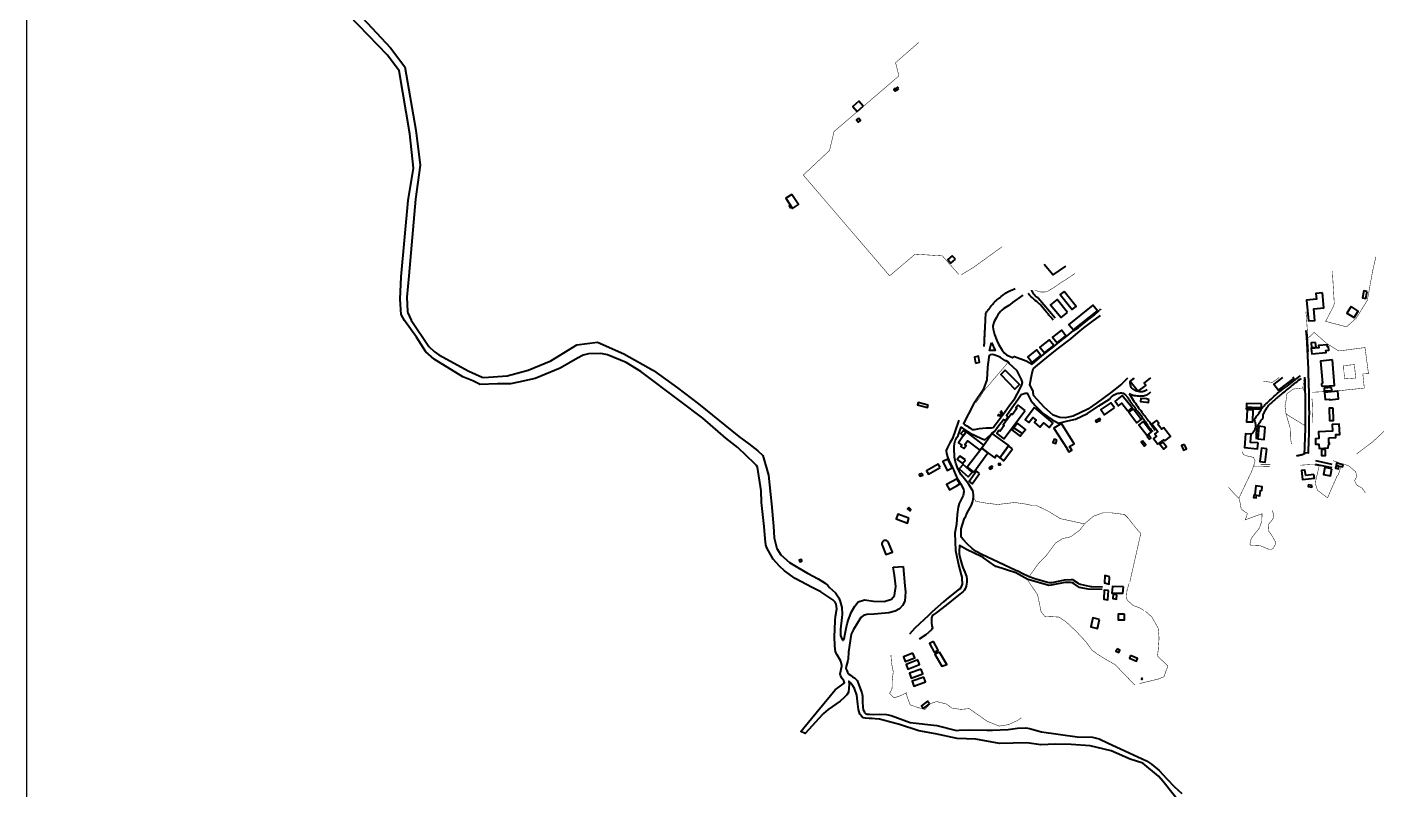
# Model space of a CAD drawing. Header units: metres. Extents: x 428 to 3974, y -4076 to 3914.
# Drawn here: x 1046.403 to 1047.599, y -4052.25 to -4051.574 of the extents above; entities that cross this region are included whole.
import ezdxf

# ---------------------------------------------------------------- set-up
doc = ezdxf.new("R2010")
doc.units = ezdxf.units.M
doc.header["$MEASUREMENT"] = 0
doc.linetypes.add('DASHED', pattern=[0.75, 0.5, -0.25])
for name, color, linetype, lineweight in [('C-BLDG', 253, 'Continuous', 5), ('C-FENC-AIRF-SECU', 253, 'DASHED', 0), ('C-ROAD-LAND', 253, 'Continuous', 9)]:
    doc.layers.add(name, color=color, linetype=linetype, lineweight=lineweight)

msp = doc.modelspace()

# ---------------------------------------------------------------- linework, layer by layer
msp.add_line((1046.4025, -4073.451), (1046.4025, -4046.9565))
at = {"layer": 'C-BLDG', "lineweight": 40}
for points in [[(1047.1731, -4051.6301), (1047.1719, -4051.6287), (1047.1709, -4051.6296), (1047.1721, -4051.631)], [(1047.1753, -4051.6285), (1047.1742, -4051.6273), (1047.1724, -4051.629), (1047.1736, -4051.6302)], [(1047.1436, -4051.6443), (1047.1398, -4051.6397), (1047.1344, -4051.6444), (1047.1383, -4051.6489)], [(1047.1396, -4051.6548), (1047.1377, -4051.6564), (1047.1395, -4051.6585), (1047.1414, -4051.6569)], [(1047.0804, -4051.7225), (1047.0753, -4051.7259), (1047.0812, -4051.7349), (1047.0864, -4051.7315)], [(1047.079, -4051.7318), (1047.078, -4051.7326), (1047.0791, -4051.7342), (1047.0801, -4051.7335)], [(1047.2255, -4051.7799), (1047.2227, -4051.7768), (1047.2187, -4051.7802), (1047.2214, -4051.7833)], [(1047.3249, -4051.827), (1047.3157, -4051.8155), (1047.3099, -4051.8202), (1047.3191, -4051.8316)], [(1047.3218, -4051.8085), (1047.3184, -4051.8112), (1047.329, -4051.8244), (1047.3324, -4051.8217)], [(1047.5508, -4051.8098), (1047.545, -4051.8104), (1047.5455, -4051.8154), (1047.5368, -4051.8162), (1047.5383, -4051.8346), (1047.5441, -4051.8342), (1047.5433, -4051.8239), (1047.552, -4051.8231)], [(1047.5904, -4051.8085), (1047.5874, -4051.8079), (1047.5863, -4051.8142), (1047.5893, -4051.8148)], [(1047.3515, -4051.8255), (1047.3474, -4051.8206), (1047.3259, -4051.8376), (1047.33, -4051.8425)], [(1047.5762, -4051.8219), (1047.5724, -4051.8276), (1047.5788, -4051.8315), (1047.5825, -4051.8258)], [(1047.3126, -4051.8563), (1047.3086, -4051.8512), (1047.3003, -4051.8578), (1047.3043, -4051.8629)], [(1047.3234, -4051.8478), (1047.3195, -4051.8428), (1047.3116, -4051.849), (1047.3156, -4051.8539)], [(1047.3013, -4051.8653), (1047.2974, -4051.8603), (1047.2896, -4051.8665), (1047.2936, -4051.8715)], [(1047.5447, -4051.8537), (1047.5407, -4051.8541), (1047.5411, -4051.8581), (1047.5451, -4051.8577)], [(1047.5561, -4051.8573), (1047.5553, -4051.8574), (1047.5552, -4051.8558), (1047.5473, -4051.8565), (1047.5475, -4051.8584), (1047.5409, -4051.8589), (1047.5413, -4051.8637), (1047.554, -4051.8627), (1047.5538, -4051.8609), (1047.5565, -4051.8606)], [(1047.2432, -4051.872), (1047.2467, -4051.871), (1047.2459, -4051.8658), (1047.2424, -4051.8668)], [(1047.5597, -4051.8692), (1047.5491, -4051.8701), (1047.5508, -4051.8896), (1047.5503, -4051.8899), (1047.55, -4051.8904), (1047.5499, -4051.8911), (1047.5499, -4051.8915), (1047.5503, -4051.8921), (1047.5512, -4051.8925), (1047.5551, -4051.8922), (1047.5552, -4051.8932), (1047.557, -4051.8932), (1047.5569, -4051.8922), (1047.5611, -4051.8918), (1047.5616, -4051.8917)], [(1047.2697, -4051.8781), (1047.2656, -4051.8821), (1047.278, -4051.895), (1047.2822, -4051.8909)], [(1047.3733, -4051.9007), (1047.3699, -4051.9034), (1047.3671, -4051.9057), (1047.3701, -4051.9097), (1047.3729, -4051.9076), (1047.3782, -4051.9142), (1047.3785, -4051.9146), (1047.382, -4051.9115)], [(1047.5589, -4051.8937), (1047.5523, -4051.8941), (1047.5524, -4051.8965), (1047.559, -4051.8962)], [(1047.5645, -4051.8969), (1047.5526, -4051.898), (1047.5532, -4051.9041), (1047.5569, -4051.9039), (1047.557, -4051.9044), (1047.5651, -4051.9037)], [(1047.2013, -4051.9092), (1047.1926, -4051.9068), (1047.1919, -4051.9089), (1047.2007, -4051.9112)], [(1047.2874, -4051.9139), (1047.281, -4051.9091), (1047.2791, -4051.9117), (1047.28, -4051.9123), (1047.2761, -4051.9174), (1047.2752, -4051.9168), (1047.2678, -4051.9267), (1047.2687, -4051.9274), (1047.265, -4051.9324), (1047.2641, -4051.9318), (1047.2621, -4051.9344), (1047.2685, -4051.9392)], [(1047.2956, -4051.9114), (1047.2873, -4051.9223), (1047.2905, -4051.9247), (1047.2942, -4051.9201), (1047.2971, -4051.9226), (1047.2956, -4051.9245), (1047.3003, -4051.9287), (1047.3036, -4051.925), (1047.3086, -4051.929), (1047.3118, -4051.9249)], [(1047.3664, -4051.9117), (1047.3633, -4051.9071), (1047.3544, -4051.913), (1047.3575, -4051.9177)], [(1047.3829, -4051.9126), (1047.3791, -4051.9154), (1047.3864, -4051.9248), (1047.3902, -4051.9219)], [(1047.3968, -4051.9041), (1047.3948, -4051.9037), (1047.3898, -4051.9034), (1047.3896, -4051.9061), (1047.3947, -4051.9067), (1047.3966, -4051.9068)], [(1047.4967, -4051.9117), (1047.4883, -4051.9114), (1047.4834, -4051.9114), (1047.4833, -4051.9126), (1047.4966, -4051.9129)], [(1047.4967, -4051.9082), (1047.4835, -4051.9078), (1047.4834, -4051.9114), (1047.4883, -4051.9114), (1047.4967, -4051.9117)], [(1047.4895, -4051.9133), (1047.4841, -4051.9134), (1047.4836, -4051.924), (1047.489, -4051.9239)], [(1047.5603, -4051.9118), (1047.5567, -4051.9119), (1047.5571, -4051.9228), (1047.5607, -4051.9228)], [(1047.2804, -4051.9253), (1047.2774, -4051.9294), (1047.2846, -4051.9345), (1047.2875, -4051.9307)], [(1047.3542, -4051.9225), (1047.3535, -4051.9211), (1047.3496, -4051.923), (1047.3503, -4051.9244)], [(1047.3918, -4051.9238), (1047.388, -4051.9267), (1047.3954, -4051.9361), (1047.3991, -4051.9332)], [(1047.41, -4051.9291), (1047.4082, -4051.9304), (1047.4048, -4051.9262), (1047.4059, -4051.9253), (1047.4038, -4051.9227), (1047.3997, -4051.9259), (1047.405, -4051.9327), (1047.4023, -4051.9347), (1047.4038, -4051.9367), (1047.401, -4051.9388), (1047.4049, -4051.9439), (1047.4103, -4051.9399), (1047.411, -4051.9409), (1047.416, -4051.937)], [(1047.2352, -4051.933), (1047.2348, -4051.9335), (1047.2323, -4051.9364), (1047.2281, -4051.9427), (1047.2311, -4051.9448), (1047.2304, -4051.9459), (1047.2329, -4051.9476), (1047.2349, -4051.9449), (1047.2337, -4051.9442), (1047.2361, -4051.9409), (1047.2472, -4051.9491), (1047.2506, -4051.9446)], [(1047.2348, -4051.9335), (1047.2326, -4051.9318), (1047.2304, -4051.9345), (1047.2323, -4051.9364)], [(1047.2725, -4051.9453), (1047.2728, -4051.9449), (1047.258, -4051.9343), (1047.2488, -4051.9474), (1047.2542, -4051.9514), (1047.2603, -4051.956), (1047.262, -4051.9536), (1047.2649, -4051.9558)], [(1047.2774, -4051.9294), (1047.2758, -4051.9315), (1047.2829, -4051.9366), (1047.2846, -4051.9345)], [(1047.3194, -4051.9255), (1047.3128, -4051.9295), (1047.3241, -4051.9475), (1047.3241, -4051.9476), (1047.3261, -4051.9507), (1047.3286, -4051.9491), (1047.3267, -4051.946), (1047.3306, -4051.9435)], [(1047.3969, -4051.9359), (1047.3955, -4051.9369), (1047.3974, -4051.9395), (1047.3988, -4051.9385)], [(1047.4937, -4051.9427), (1047.487, -4051.9422), (1047.4876, -4051.935), (1047.4826, -4051.9347), (1047.4816, -4051.9469), (1047.4933, -4051.9479)], [(1047.5001, -4051.9286), (1047.4944, -4051.928), (1047.4934, -4051.939), (1047.4991, -4051.9396)], [(1047.5564, -4051.9383), (1047.5627, -4051.938), (1047.5626, -4051.9353), (1047.5661, -4051.9351), (1047.5657, -4051.9261), (1047.5594, -4051.9264), (1047.5597, -4051.9323), (1047.5474, -4051.9329), (1047.5475, -4051.9389), (1047.5445, -4051.939), (1047.5446, -4051.9439), (1047.5477, -4051.9438), (1047.5479, -4051.9476), (1047.556, -4051.9472), (1047.5561, -4051.9445), (1047.5566, -4051.9444), (1047.5567, -4051.9439), (1047.5571, -4051.9438), (1047.557, -4051.9427), (1047.5566, -4051.9428)], [(1047.2542, -4051.9514), (1047.2488, -4051.9474), (1047.236, -4051.9642), (1047.2419, -4051.9687)], [(1047.2762, -4051.9479), (1047.2725, -4051.9453), (1047.2649, -4051.9558), (1047.2676, -4051.9579), (1047.2681, -4051.9582), (1047.2685, -4051.9584)], [(1047.3154, -4051.9404), (1047.3129, -4051.9394), (1047.3119, -4051.9422), (1047.3144, -4051.9432)], [(1047.3914, -4051.9409), (1047.3902, -4051.9418), (1047.393, -4051.9455), (1047.3942, -4051.9445)], [(1047.4094, -4051.9419), (1047.4068, -4051.9439), (1047.4101, -4051.9483), (1047.4127, -4051.9463)], [(1047.4286, -4051.9441), (1047.426, -4051.9451), (1047.4276, -4051.949), (1047.4302, -4051.948)], [(1047.5015, -4051.9478), (1047.4968, -4051.9473), (1047.4954, -4051.9592), (1047.5001, -4051.9597)], [(1047.5536, -4051.9485), (1047.5501, -4051.9486), (1047.55, -4051.954), (1047.5536, -4051.9539)], [(1047.2187, -4051.9571), (1047.2143, -4051.9592), (1047.2182, -4051.9671), (1047.2226, -4051.9649)], [(1047.2343, -4051.9578), (1047.2295, -4051.9543), (1047.2271, -4051.9575), (1047.2318, -4051.961)], [(1047.2656, -4051.9611), (1047.2638, -4051.9609), (1047.2637, -4051.962), (1047.2655, -4051.9621)], [(1047.5693, -4051.962), (1047.5659, -4051.9612), (1047.5633, -4051.9606), (1047.5629, -4051.9627), (1047.5653, -4051.9633), (1047.5687, -4051.964)], [(1047.1961, -4051.9698), (1047.1933, -4051.9708), (1047.1938, -4051.9723), (1047.1967, -4051.9713)], [(1047.2121, -4051.9646), (1047.2103, -4051.9615), (1047.1997, -4051.9673), (1047.2015, -4051.9704)], [(1047.2322, -4051.9619), (1047.2287, -4051.9657), (1047.2367, -4051.9728), (1047.2402, -4051.969)], [(1047.2469, -4051.9697), (1047.2442, -4051.9677), (1047.2376, -4051.977), (1047.2403, -4051.979)], [(1047.2585, -4051.9646), (1047.2577, -4051.9634), (1047.2555, -4051.9648), (1047.2563, -4051.966)], [(1047.5433, -4051.9707), (1047.536, -4051.9716), (1047.5353, -4051.9668), (1047.5322, -4051.9672), (1047.5332, -4051.975), (1047.5437, -4051.9738)], [(1047.5592, -4051.9657), (1047.5528, -4051.9645), (1047.5516, -4051.9707), (1047.558, -4051.9719)], [(1047.5653, -4051.9633), (1047.5629, -4051.9627), (1047.5623, -4051.9652), (1047.5649, -4051.9658)], [(1047.2295, -4051.979), (1047.2271, -4051.9747), (1047.2271, -4051.9746), (1047.2177, -4051.9797), (1047.2202, -4051.9842), (1047.2249, -4051.9817), (1047.2261, -4051.981)], [(1047.4958, -4051.9847), (1047.497, -4051.9848), (1047.4974, -4051.9815), (1047.4918, -4051.9808), (1047.4909, -4051.9887), (1047.4902, -4051.9886), (1047.4898, -4051.9912), (1047.492, -4051.9915), (1047.4924, -4051.9891), (1047.4953, -4051.9895)], [(1047.5416, -4051.9805), (1047.5385, -4051.9798), (1047.5382, -4051.9812), (1047.5413, -4051.9819)], [(1047.1843, -4052.0095), (1047.1743, -4052.0058), (1047.1731, -4052.01), (1047.1831, -4052.0137)], [(1047.1842, -4051.9999), (1047.1831, -4052.0011), (1047.1851, -4052.0028), (1047.1861, -4052.0016)], [(1047.0896, -4052.0473), (1047.0888, -4052.0459), (1047.0871, -4052.0466), (1047.0879, -4052.0481)], [(1047.3621, -4052.0613), (1047.358, -4052.0602), (1047.3576, -4052.0668), (1047.3617, -4052.0679)], [(1047.3611, -4052.0736), (1047.3574, -4052.0731), (1047.3569, -4052.0811), (1047.3606, -4052.0817)], [(1047.3746, -4052.0704), (1047.3648, -4052.0701), (1047.3641, -4052.0758), (1047.3739, -4052.076)], [(1047.3686, -4052.0773), (1047.3653, -4052.0767), (1047.365, -4052.0806), (1047.3683, -4052.0811)], [(1047.3533, -4052.0993), (1047.3473, -4052.0977), (1047.3454, -4052.1057), (1047.3513, -4052.1073)], [(1047.3754, -4052.0944), (1047.3698, -4052.0944), (1047.3696, -4052.0996), (1047.3752, -4052.0996)], [(1047.2061, -4052.1186), (1047.2024, -4052.1204), (1047.2065, -4052.1283), (1047.2101, -4052.1265)], [(1047.2115, -4052.1281), (1047.2071, -4052.1298), (1047.2134, -4052.1407), (1047.2178, -4052.139)], [(1047.3687, -4052.1253), (1047.3678, -4052.1273), (1047.3704, -4052.1286), (1047.3713, -4052.1265)], [(1047.1878, -4052.129), (1047.1794, -4052.1322), (1047.181, -4052.1365), (1047.1894, -4052.1333)], [(1047.1922, -4052.1351), (1047.1819, -4052.139), (1047.1834, -4052.1431), (1047.1936, -4052.1392)], [(1047.3808, -4052.1312), (1047.3798, -4052.1336), (1047.3859, -4052.1362), (1047.3869, -4052.1338)], [(1047.195, -4052.1432), (1047.1847, -4052.1469), (1047.1862, -4052.1511), (1047.1966, -4052.1475)], [(1047.1974, -4052.1502), (1047.1871, -4052.1539), (1047.1887, -4052.1582), (1047.199, -4052.1545)], [(1047.3917, -4052.1517), (1047.3911, -4052.1513), (1047.3903, -4052.1522), (1047.3908, -4052.1525)], [(1047.2024, -4052.174), (1047.2006, -4052.1715), (1047.1954, -4052.1756), (1047.1973, -4052.1781)]]:
    msp.add_lwpolyline(points, close=True, dxfattribs=at)
for points in [[(1047.3838, -4051.8852), (1047.3805, -4051.888), (1047.3875, -4051.8969), (1047.3944, -4051.8917), (1047.3929, -4051.8897), (1047.3987, -4051.8851)], [(1047.5155, -4051.8846), (1047.5077, -4051.8905), (1047.5118, -4051.8958), (1047.5253, -4051.8855), (1047.5245, -4051.8845)]]:
    msp.add_lwpolyline(points, dxfattribs=at)
msp.add_lwpolyline([(1047.1662, -4052.031, 1.014817), (1047.1605, -4052.0334), (1047.1638, -4052.0416), (1047.1696, -4052.0395)], format="xyb", close=True, dxfattribs=at)
at = {"layer": 'C-FENC-AIRF-SECU', "lineweight": 40, "ltscale": 0.2, "const_width": 0.000433, "flags": 128}
for points in [[(1047.2284, -4051.7933), (1047.2139, -4051.7769), (1047.1897, -4051.7754), (1047.1672, -4051.7946), (1047.0906, -4051.7053), (1047.1139, -4051.6835), (1047.1179, -4051.6667), (1047.1754, -4051.6174), (1047.1724, -4051.6057), (1047.193, -4051.5877)], [(1047.2307, -4051.7937), (1047.2418, -4051.7869), (1047.2669, -4051.7688)], [(1047.5596, -4051.7905), (1047.5613, -4051.8193), (1047.5602, -4051.8224), (1047.5536, -4051.835), (1047.5722, -4051.8398), (1047.5807, -4051.8322), (1047.5906, -4051.8163), (1047.5953, -4051.7902), (1047.5982, -4051.7777)], [(1047.2959, -4051.8074), (1047.3009, -4051.8089), (1047.3043, -4051.809), (1047.3076, -4051.8081), (1047.313, -4051.8048), (1047.3188, -4051.8008), (1047.3261, -4051.7961), (1047.3313, -4051.7926)], [(1047.312, -4051.7937), (1047.304, -4051.7842)], [(1047.3234, -4051.786), (1047.312, -4051.7937)], [(1047.6908, -4051.8086), (1047.6933, -4051.8197), (1047.6962, -4051.8325), (1047.6973, -4051.8385), (1047.7118, -4051.8671), (1047.6795, -4051.8852), (1047.6642, -4051.8883), (1047.6416, -4051.8991), (1047.6393, -4051.9009), (1047.6374, -4051.9021), (1047.6342, -4051.9103), (1047.6229, -4051.9219), (1047.6153, -4051.9233), (1047.5951, -4051.9419), (1047.5812, -4051.9524)], [(1047.5388, -4051.8626), (1047.5386, -4051.8613), (1047.5376, -4051.8455), (1047.5365, -4051.8299), (1047.5361, -4051.8263)], [(1047.5434, -4051.8448), (1047.5379, -4051.85)], [(1047.5551, -4051.8549), (1047.5434, -4051.8448)], [(1047.5551, -4051.8549), (1047.5653, -4051.8612), (1047.5885, -4051.8582), (1047.5887, -4051.8595), (1047.5899, -4051.8684), (1047.5916, -4051.8813), (1047.5866, -4051.8815)], [(1047.2714, -4051.8719), (1047.2707, -4051.8731), (1047.2668, -4051.8777), (1047.2647, -4051.8801), (1047.2584, -4051.8875), (1047.2544, -4051.8923), (1047.2522, -4051.8947), (1047.2501, -4051.8975), (1047.2465, -4051.9033), (1047.2436, -4051.907)], [(1047.5698, -4051.8795), (1047.5695, -4051.8742), (1047.5791, -4051.8733), (1047.5803, -4051.8852), (1047.5705, -4051.8859), (1047.5699, -4051.8803)], [(1047.5126, -4051.8846), (1047.5064, -4051.8891), (1047.4983, -4051.888)], [(1047.5346, -4051.8857), (1047.5341, -4051.8877), (1047.5335, -4051.894), (1047.5248, -4051.895), (1047.5192, -4051.8992), (1047.5185, -4051.9055), (1047.5176, -4051.9101), (1047.5185, -4051.9168), (1047.5199, -4051.9179), (1047.5345, -4051.9269), (1047.5352, -4051.9252)], [(1047.5866, -4051.8815), (1047.5879, -4051.8941)], [(1047.5352, -4051.9252), (1047.5354, -4051.8988), (1047.5335, -4051.894)], [(1047.5669, -4051.8963), (1047.559, -4051.8969), (1047.5416, -4051.8978)], [(1047.5669, -4051.8963), (1047.5879, -4051.8941)], [(1047.5415, -4051.9036), (1047.5418, -4051.9072), (1047.5421, -4051.9173), (1047.542, -4051.9249)], [(1047.5185, -4051.9168), (1047.5222, -4051.9296), (1047.5224, -4051.9375), (1047.5233, -4051.9437)], [(1047.4898, -4051.9632), (1047.4911, -4051.9585), (1047.4897, -4051.9555), (1047.4849, -4051.9545), (1047.4808, -4051.9531), (1047.4795, -4051.9503)], [(1047.5601, -4051.9584), (1047.5694, -4051.9616), (1047.5739, -4051.9628), (1047.5802, -4051.9683), (1047.5814, -4051.9723), (1047.5793, -4051.9761), (1047.5813, -4051.9802), (1047.5858, -4051.9826), (1047.5888, -4051.9869)], [(1047.5039, -4051.9635), (1047.4898, -4051.9632), (1047.4877, -4051.9687), (1047.4767, -4051.9917), (1047.4777, -4051.9952), (1047.4788, -4052.0014), (1047.4789, -4052.0014), (1047.4842, -4052.0052), (1047.4837, -4052.0074), (1047.4823, -4052.0109), (1047.4958, -4052.0059), (1047.4973, -4052.0055), (1047.497, -4052.0121), (1047.4949, -4052.0181), (1047.4877, -4052.0273), (1047.4865, -4052.0326), (1047.4876, -4052.0339), (1047.4939, -4052.0338), (1047.4957, -4052.0339), (1047.4976, -4052.0346), (1047.5037, -4052.0372), (1047.5058, -4052.0372), (1047.5072, -4052.036), (1047.5089, -4052.033), (1047.5093, -4052.0307), (1047.5058, -4052.0245), (1047.503, -4052.0206), (1047.5027, -4052.0153), (1047.5071, -4052.0099), (1047.5069, -4052.0096), (1047.5077, -4052.0071), (1047.5064, -4052.0023)], [(1047.5047, -4051.962), (1047.4956, -4051.9619)], [(1047.5308, -4051.9625), (1047.5396, -4051.9619), (1047.5442, -4051.9619), (1047.5442, -4051.9625), (1047.5479, -4051.9631), (1047.5449, -4051.976), (1047.5446, -4051.9791), (1047.5464, -4051.9847), (1047.5553, -4051.9914), (1047.564, -4051.9715), (1047.5648, -4051.9711), (1047.5669, -4051.9646)], [(1047.4767, -4051.9917), (1047.4716, -4051.9866), (1047.4675, -4051.982)], [(1047.3399, -4052.0145), (1047.3185, -4052.0098), (1047.3078, -4052.0032), (1047.2974, -4051.9982), (1047.293, -4051.9981), (1047.289, -4051.9971), (1047.2781, -4051.9955), (1047.263, -4051.9973), (1047.2531, -4051.9961), (1047.2436, -4051.9945), (1047.2415, -4051.9907)], [(1047.2909, -4052.0613), (1047.2924, -4052.0589), (1047.2997, -4052.0487), (1047.3055, -4052.0432), (1047.3142, -4052.0314), (1047.3205, -4052.0275), (1047.3277, -4052.0259), (1047.3355, -4052.0202), (1047.3399, -4052.0145), (1047.3406, -4052.0138), (1047.3478, -4052.0077), (1047.3561, -4052.0047), (1047.3638, -4052.0047), (1047.3753, -4052.0061), (1047.3783, -4052.0091), (1047.3859, -4052.0187), (1047.3898, -4052.0229), (1047.3801, -4052.0658)], [(1047.2897, -4052.0638), (1047.2897, -4052.0646), (1047.2983, -4052.0773), (1047.3014, -4052.0921), (1047.3046, -4052.0964), (1047.3105, -4052.0968), (1047.3109, -4052.0967), (1047.3174, -4052.0971), (1047.3239, -4052.1016), (1047.3326, -4052.1098), (1047.3409, -4052.1187), (1047.3466, -4052.1264), (1047.3515, -4052.13), (1047.3578, -4052.134), (1047.367, -4052.1392), (1047.3843, -4052.1571), (1047.3846, -4052.1567)], [(1047.3927, -4052.0912), (1047.3886, -4052.0888), (1047.3832, -4052.0869), (1047.3779, -4052.0822), (1047.377, -4052.0798), (1047.3776, -4052.0732), (1047.3795, -4052.0671)], [(1047.3886, -4052.156), (1047.405, -4052.1521), (1047.4103, -4052.15), (1047.4138, -4052.1403), (1047.4046, -4052.1317), (1047.4053, -4052.1253), (1047.406, -4052.1156), (1047.4052, -4052.1069), (1047.3996, -4052.097), (1047.3938, -4052.0918)], [(1047.1683, -4052.1307), (1047.1689, -4052.1382), (1047.1704, -4052.1456), (1047.1695, -4052.1528), (1047.1693, -4052.1606), (1047.1671, -4052.1648), (1047.171, -4052.1687), (1047.1761, -4052.167), (1047.182, -4052.1642), (1047.1826, -4052.1675), (1047.1853, -4052.1748), (1047.1918, -4052.1771), (1047.1985, -4052.1789), (1047.2032, -4052.1739), (1047.2088, -4052.1719), (1047.216, -4052.1738), (1047.2172, -4052.174), (1047.2223, -4052.1777), (1047.2303, -4052.1789), (1047.2377, -4052.1782), (1047.2536, -4052.1894), (1047.2642, -4052.1937), (1047.2724, -4052.1924), (1047.28, -4052.189), (1047.2838, -4052.1864)]]:
    msp.add_lwpolyline(points, dxfattribs=at)
at = {"layer": 'C-ROAD-LAND', "lineweight": 40}
for p, q in [((1046.6916, -4051.557), (1046.7248, -4051.5926)), ((1046.7248, -4051.5926), (1046.7373, -4051.6095)), ((1046.7373, -4051.6095), (1046.7472, -4051.6656)), ((1046.7472, -4051.6656), (1046.7509, -4051.6964)), ((1046.7509, -4051.6964), (1046.7468, -4051.7267)), ((1046.7468, -4051.7267), (1046.7409, -4051.7945)), ((1046.7409, -4051.7945), (1046.7393, -4051.8134)), ((1046.7393, -4051.8134), (1046.7397, -4051.8261)), ((1046.7397, -4051.8261), (1046.7402, -4051.8275)), ((1046.7402, -4051.8275), (1046.743, -4051.8338)), ((1046.743, -4051.8338), (1046.7586, -4051.8572)), ((1046.8898, -4051.8559), (1046.9082, -4051.8534)), ((1046.9082, -4051.8534), (1046.9316, -4051.8637)), ((1046.7586, -4051.8572), (1046.7633, -4051.8616)), ((1046.7633, -4051.8616), (1046.7676, -4051.8646)), ((1046.7676, -4051.8646), (1046.7941, -4051.8791)), ((1046.8669, -4051.87), (1046.8898, -4051.8559)), ((1046.9316, -4051.8637), (1046.9579, -4051.8786)), ((1046.8469, -4051.8782), (1046.8669, -4051.87)), ((1046.7941, -4051.8791), (1046.8059, -4051.8844)), ((1046.8059, -4051.8844), (1046.8074, -4051.8848)), ((1046.8074, -4051.8848), (1046.8281, -4051.8832)), ((1046.8281, -4051.8832), (1046.8469, -4051.8782)), ((1046.9579, -4051.8786), (1046.979, -4051.8938)), ((1046.979, -4051.8938), (1046.9976, -4051.9082)), ((1046.9976, -4051.9082), (1047.0336, -4051.9371)), ((1047.0336, -4051.9371), (1047.0425, -4051.9434)), ((1047.0425, -4051.9434), (1047.0504, -4051.9496)), ((1047.0504, -4051.9496), (1047.0548, -4051.9539)), ((1047.0548, -4051.9539), (1047.0599, -4051.9714)), ((1047.0599, -4051.9714), (1047.0615, -4051.9883)), ((1047.0615, -4051.9883), (1047.0625, -4051.9968)), ((1047.0625, -4051.9968), (1047.0642, -4052.0164)), ((1047.0642, -4052.0164), (1047.0649, -4052.0269)), ((1047.0649, -4052.0269), (1047.0671, -4052.0364)), ((1047.0671, -4052.0364), (1047.0706, -4052.0418)), ((1047.0706, -4052.0418), (1047.0785, -4052.0488)), ((1047.0785, -4052.0488), (1047.0857, -4052.0532)), ((1047.0857, -4052.0532), (1047.0945, -4052.058)), ((1047.1702, -4052.0528), (1047.1792, -4052.0522)), ((1047.1714, -4052.0598), (1047.1702, -4052.0528)), ((1047.1792, -4052.0522), (1047.1805, -4052.0695)), ((1047.0945, -4052.058), (1047.1037, -4052.0632)), ((1047.1037, -4052.0632), (1047.1101, -4052.0669)), ((1047.1101, -4052.0669), (1047.1124, -4052.0691)), ((1047.1726, -4052.07), (1047.1714, -4052.0598)), ((1047.1124, -4052.0691), (1047.114, -4052.0709)), ((1047.114, -4052.0709), (1047.1191, -4052.0756)), ((1047.1191, -4052.0756), (1047.1221, -4052.08)), ((1047.1221, -4052.08), (1047.1234, -4052.0834)), ((1047.1688, -4052.0811), (1047.1714, -4052.078)), ((1047.1714, -4052.078), (1047.1726, -4052.07)), ((1047.1805, -4052.0695), (1047.1812, -4052.0748)), ((1047.1812, -4052.0748), (1047.1806, -4052.083)), ((1047.1234, -4052.0834), (1047.1249, -4052.0885)), ((1047.1249, -4052.0885), (1047.1252, -4052.0944)), ((1047.1307, -4052.0993), (1047.1335, -4052.0923)), ((1047.1335, -4052.0923), (1047.1363, -4052.0873)), ((1047.1363, -4052.0873), (1047.1393, -4052.0836)), ((1047.1393, -4052.0836), (1047.145, -4052.0818)), ((1047.145, -4052.0818), (1047.1529, -4052.0829)), ((1047.1529, -4052.0829), (1047.1624, -4052.0832)), ((1047.1624, -4052.0832), (1047.1688, -4052.0811)), ((1047.1721, -4052.0918), (1047.1666, -4052.0932)), ((1047.1759, -4052.0899), (1047.1721, -4052.0918)), ((1047.1785, -4052.0869), (1047.1759, -4052.0899)), ((1047.1806, -4052.083), (1047.1785, -4052.0869)), ((1047.1249, -4052.0974), (1047.1237, -4052.1078)), ((1047.1252, -4052.0944), (1047.1249, -4052.0974)), ((1047.1287, -4052.1071), (1047.1295, -4052.1031)), ((1047.1295, -4052.1031), (1047.1307, -4052.0993)), ((1047.1415, -4052.0975), (1047.1351, -4052.1082)), ((1047.1441, -4052.0957), (1047.1415, -4052.0975)), ((1047.147, -4052.0949), (1047.1441, -4052.0957)), ((1047.1535, -4052.0945), (1047.147, -4052.0949)), ((1047.1666, -4052.0932), (1047.1535, -4052.0945)), ((1047.1237, -4052.1078), (1047.1237, -4052.1135)), ((1047.1237, -4052.1135), (1047.1248, -4052.1163)), ((1047.1248, -4052.1163), (1047.1254, -4052.1175)), ((1047.1263, -4052.1175), (1047.1268, -4052.1163)), ((1047.1268, -4052.1163), (1047.1278, -4052.1116)), ((1047.1278, -4052.1116), (1047.1287, -4052.1071)), ((1047.1332, -4052.1123), (1047.1306, -4052.1278)), ((1047.1351, -4052.1082), (1047.1332, -4052.1123)), ((1047.1254, -4052.1175), (1047.1257, -4052.1176)), ((1047.1257, -4052.1176), (1047.1263, -4052.1175)), ((1047.1306, -4052.1278), (1047.1303, -4052.1343)), ((1047.1293, -4052.1388), (1047.1287, -4052.141)), ((1047.1302, -4052.1356), (1047.1293, -4052.1388)), ((1047.1303, -4052.1343), (1047.1302, -4052.1356)), ((1047.1287, -4052.141), (1047.1284, -4052.1425)), ((1047.1284, -4052.1425), (1047.1291, -4052.1444)), ((1047.1291, -4052.1444), (1047.1297, -4052.1458)), ((1047.1297, -4052.1458), (1047.131, -4052.1477)), ((1047.131, -4052.1477), (1047.1325, -4052.1487)), ((1047.1325, -4052.1487), (1047.1343, -4052.15)), ((1047.1343, -4052.15), (1047.1359, -4052.1508)), ((1047.1359, -4052.1508), (1047.1372, -4052.1521)), ((1047.1372, -4052.1521), (1047.1383, -4052.1532)), ((1047.1383, -4052.1532), (1047.1426, -4052.1641)), ((1047.1426, -4052.1641), (1047.143, -4052.1672)), ((1047.143, -4052.1672), (1047.1431, -4052.1718)), ((1047.1431, -4052.1718), (1047.1435, -4052.1772)), ((1047.1435, -4052.1772), (1047.1438, -4052.1791)), ((1047.1438, -4052.1791), (1047.1448, -4052.1815)), ((1047.1448, -4052.1815), (1047.1459, -4052.1825)), ((1047.1459, -4052.1825), (1047.1472, -4052.1831)), ((1047.1472, -4052.1831), (1047.1493, -4052.1832)), ((1047.1493, -4052.1832), (1047.1528, -4052.1833)), ((1047.1528, -4052.1833), (1047.1586, -4052.183)), ((1047.1586, -4052.183), (1047.1643, -4052.1835)), ((1047.1643, -4052.1835), (1047.1685, -4052.1842)), ((1047.1685, -4052.1842), (1047.1853, -4052.1906)), ((1047.1853, -4052.1906), (1047.209, -4052.1931)), ((1047.209, -4052.1931), (1047.2265, -4052.1975)), ((1047.2265, -4052.1975), (1047.2289, -4052.1973)), ((1047.2289, -4052.1973), (1047.2383, -4052.197)), ((1047.2383, -4052.197), (1047.2532, -4052.1972)), ((1047.2532, -4052.1972), (1047.2583, -4052.1974)), ((1047.2583, -4052.1974), (1047.2722, -4052.1967)), ((1047.2722, -4052.1967), (1047.2805, -4052.1955)), ((1047.2805, -4052.1955), (1047.288, -4052.1951)), ((1047.288, -4052.1951), (1047.291, -4052.1957)), ((1047.291, -4052.1957), (1047.3017, -4052.1989)), ((1047.3017, -4052.1989), (1047.3333, -4052.2031)), ((1047.3333, -4052.2031), (1047.3471, -4052.2036)), ((1047.3471, -4052.2036), (1047.353, -4052.2049)), ((1047.353, -4052.2049), (1047.3608, -4052.2087)), ((1047.3608, -4052.2087), (1047.3719, -4052.2139)), ((1047.3719, -4052.2139), (1047.3911, -4052.2226)), ((1047.3911, -4052.2226), (1047.3949, -4052.2246)), ((1047.3949, -4052.2246), (1047.3994, -4052.2275)), ((1047.3994, -4052.2275), (1047.4062, -4052.2332)), ((1047.4062, -4052.2332), (1047.4129, -4052.2403)), ((1047.4129, -4052.2403), (1047.4196, -4052.2474)), ((1047.4196, -4052.2474), (1047.4262, -4052.2534))]:
    msp.add_line(p, q, dxfattribs=at)
for points in [[(1047.4264, -4052.2642), (1047.4093, -4052.2426), (1047.4054, -4052.2381), (1047.3917, -4052.2266), (1047.3803, -4052.223), (1047.3636, -4052.2155), (1047.345, -4052.2111), (1047.328, -4052.2101), (1047.3142, -4052.2098), (1047.3012, -4052.2104), (1047.2889, -4052.2084), (1047.2645, -4052.2092), (1047.2437, -4052.2052), (1047.2271, -4052.2047), (1047.2077, -4052.2005), (1047.1929, -4052.1979), (1047.1759, -4052.1924), (1047.1581, -4052.1877), (1047.1543, -4052.1873), (1047.1516, -4052.187), (1047.1491, -4052.187), (1047.1459, -4052.1868), (1047.144, -4052.1863), (1047.1427, -4052.1855), (1047.1408, -4052.1832), (1047.1395, -4052.1789), (1047.139, -4052.1742), (1047.1381, -4052.1664), (1047.1359, -4052.1605), (1047.1346, -4052.1581), (1047.1323, -4052.155), (1047.1309, -4052.154), (1047.1312, -4052.1568), (1047.1311, -4052.1601), (1047.1307, -4052.1637), (1047.1293, -4052.166), (1047.1269, -4052.1684), (1047.1233, -4052.1716), (1047.1126, -4052.1791), (1047.1085, -4052.1824), (1047.1078, -4052.1834), (1047.0923, -4052.2003), (1047.0886, -4052.1986), (1047.1047, -4052.1788), (1047.105, -4052.1784), (1047.119, -4052.1617), (1047.127, -4052.1556), (1047.1272, -4052.1554), (1047.1269, -4052.1546), (1047.1266, -4052.1537), (1047.1252, -4052.1514), (1047.1236, -4052.1488), (1047.1233, -4052.1474), (1047.1249, -4052.1405), (1047.1248, -4052.1404), (1047.1248, -4052.1402), (1047.1247, -4052.1399), (1047.1238, -4052.1361), (1047.1206, -4052.1305), (1047.1193, -4052.1278), (1047.1185, -4052.1227), (1047.1184, -4052.1144), (1047.1185, -4052.108), (1047.1188, -4052.1002), (1047.1192, -4052.0966), (1047.1205, -4052.0897), (1047.1199, -4052.0857), (1047.1188, -4052.0838), (1047.1168, -4052.0818), (1047.1125, -4052.0788), (1047.1061, -4052.0747), (1047.0986, -4052.0709), (1047.0833, -4052.0629), (1047.0741, -4052.0561), (1047.0694, -4052.0519), (1047.064, -4052.0456), (1047.0583, -4052.0356), (1047.0573, -4052.033), (1047.0569, -4052.0277), (1047.0559, -4052.0169), (1047.0537, -4051.9956), (1047.0534, -4051.9852), (1047.0499, -4051.9643), (1047.0491, -4051.9628), (1047.0484, -4051.9619), (1047.0475, -4051.961), (1047.0325, -4051.9468), (1047.022, -4051.9384), (1047.0015, -4051.9208), (1046.9811, -4051.9053), (1046.9467, -4051.8794), (1046.9337, -4051.8713), (1046.9172, -4051.8646), (1046.9112, -4051.8635), (1046.9003, -4051.8637), (1046.8956, -4051.8649), (1046.8906, -4051.8677), (1046.8752, -4051.8764), (1046.8529, -4051.8857), (1046.8381, -4051.8889), (1046.8312, -4051.8902), (1046.8195, -4051.8903), (1046.804, -4051.8908), (1046.8035, -4051.8906), (1046.7977, -4051.8877), (1046.7889, -4051.884), (1046.7633, -4051.8684), (1046.756, -4051.8619), (1046.7479, -4051.8489), (1046.7372, -4051.8343), (1046.7342, -4051.829), (1046.7333, -4051.8154), (1046.7341, -4051.7955), (1046.7404, -4051.7278), (1046.7452, -4051.6993), (1046.7418, -4051.6687), (1046.7323, -4051.6129), (1046.722, -4051.5991), (1046.6878, -4051.5635)], [(1047.304, -4051.7842), (1047.312, -4051.7937), (1047.3234, -4051.786)], [(1047.3805, -4051.888), (1047.3833, -4051.8852)]]:
    msp.add_lwpolyline(points, dxfattribs=at)
at = {"layer": 'C-ROAD-LAND', "lineweight": 40, "flags": 128}
for points in [[(1047.2509, -4051.8573, 0.002726), (1047.2513, -4051.8514, 0.00489), (1047.2514, -4051.8481, 0.000286), (1047.2517, -4051.8418, -0.001403), (1047.2517, -4051.8405, -0.003107), (1047.252, -4051.8364, 0.002005), (1047.2523, -4051.8299, 0.014895), (1047.2523, -4051.8287, -0.030503), (1047.2524, -4051.8282, -0.100291), (1047.2524, -4051.8279, -0.021673), (1047.253, -4051.827, -0.012179), (1047.2549, -4051.8244, -0.007249), (1047.2581, -4051.8203, -0.003687), (1047.2587, -4051.8196, -0.002003), (1047.2598, -4051.8182, -0.050094), (1047.2619, -4051.8162, -0.013332), (1047.2705, -4051.8097, -0.041868), (1047.2731, -4051.8081, -0.021637), (1047.2785, -4051.8058)], [(1047.3122, -4051.8339, 0.000249), (1047.3084, -4051.8294, 0.000416), (1047.3062, -4051.8267, 0.000064), (1047.3005, -4051.82, 0.021648), (1047.3005, -4051.82, 0.020739), (1047.3005, -4051.82, -0.000993), (1047.3001, -4051.8197, -0.007527), (1047.295, -4051.8152, -0.007306), (1047.2899, -4051.8104)], [(1047.3122, -4051.8339, 0.000249), (1047.3084, -4051.8294, 0.000416), (1047.3062, -4051.8267, 0.000064), (1047.3005, -4051.82, 0.021648), (1047.3005, -4051.82, 0.020739), (1047.3005, -4051.82, -0.000993), (1047.3001, -4051.8197, -0.007527), (1047.295, -4051.8152, -0.007306), (1047.2899, -4051.8104)], [(1047.2989, -4051.8142, -0.068562), (1047.2959, -4051.8119, -0.076457), (1047.2939, -4051.8092, -0.001377), (1047.2936, -4051.8085, -0.006778), (1047.2935, -4051.8083, -0.026907), (1047.2933, -4051.8079, -0.018453), (1047.2931, -4051.8072)], [(1047.2989, -4051.8142, -0.068562), (1047.2959, -4051.8119, -0.076457), (1047.2939, -4051.8092, -0.001377), (1047.2936, -4051.8085, -0.006778), (1047.2935, -4051.8083, -0.026907), (1047.2933, -4051.8079, -0.018453), (1047.2931, -4051.8072)], [(1047.3875, -4051.8969, -0.058452), (1047.3852, -4051.8964, -0.073635), (1047.3836, -4051.8955, -0.022894), (1047.3819, -4051.8942, -0.087503), (1047.3815, -4051.8937, -0.038517), (1047.381, -4051.8926, -0.034944), (1047.3807, -4051.8912, -0.009017), (1047.3805, -4051.8905, -0.007392), (1047.3804, -4051.8896, -0.044117), (1047.3804, -4051.889, -0.026226), (1047.3805, -4051.888)], [(1047.532, -4051.8855, 0.002498), (1047.5268, -4051.8894, 0.006484), (1047.5249, -4051.891, 0.000686), (1047.5155, -4051.8986, 0.001771), (1047.5119, -4051.9016, 0.012377), (1047.5047, -4051.9079, 0.035806), (1047.5024, -4051.9103, 0.030514), (1047.5014, -4051.9117, 0.015587), (1047.4996, -4051.9147, 0.01449), (1047.4989, -4051.9161, 0.011086), (1047.4981, -4051.9179, 0.079191), (1047.4979, -4051.9189, 0.04116), (1047.4979, -4051.9209)], [(1047.2941, -4051.8961, 0.018932), (1047.2941, -4051.8976, 0.024823), (1047.2942, -4051.8987, 0.000336), (1047.2943, -4051.8994, 0.002216), (1047.2943, -4051.8995, 0.008081), (1047.2943, -4051.8997, 0.003037), (1047.2944, -4051.9001, 0.14274), (1047.2946, -4051.9005, 0.094319), (1047.2951, -4051.9009)], [(1047.3621, -4051.9039, -0.105398), (1047.3661, -4051.9001, -0.114987), (1047.371, -4051.8985, -0.008717), (1047.3724, -4051.8984, -0.02574), (1047.3728, -4051.8984, -0.089049), (1047.3742, -4051.8987, -0.070858), (1047.3756, -4051.8996)], [(1047.3794, -4051.8988, 0.036285), (1047.3821, -4051.9002, 0.059308), (1047.3838, -4051.9006, 0.009084), (1047.3865, -4051.901, 0.015411), (1047.3881, -4051.9011, 0.028567), (1047.3896, -4051.9011, 0.013151), (1047.3931, -4051.9008, 0.095609), (1047.3954, -4051.9, 0.060173), (1047.3986, -4051.8978)], [(1047.3954, -4051.8956, -0.033504), (1047.3938, -4051.8965, -0.040637), (1047.3924, -4051.8971, -0.002578), (1047.3916, -4051.8973, -0.016894), (1047.3915, -4051.8973, -0.038458), (1047.3906, -4051.8975, -0.031938), (1047.3895, -4051.8974, -0.015282), (1047.3892, -4051.8974, -0.00776), (1047.3886, -4051.8973, -0.051767), (1047.3881, -4051.8972, -0.032982), (1047.3875, -4051.8969)], [(1047.4902, -4051.9222, 0.000858), (1047.492, -4051.9197, 0.0019), (1047.4929, -4051.9185, 0.000217), (1047.4964, -4051.9133, 0.002597), (1047.4967, -4051.9129, 0.031277), (1047.4971, -4051.9122, -0.026701), (1047.4976, -4051.9115, -0.043665), (1047.4983, -4051.9106, -0.012028), (1047.5012, -4051.9076, -0.009489), (1047.5023, -4051.9065, -0.00133), (1047.5101, -4051.8996, -0.018281), (1047.5141, -4051.8962, -0.010616), (1047.5214, -4051.891)], [(1047.4006, -4051.9329, -0.007632), (1047.3976, -4051.9293, -0.014449), (1047.3961, -4051.9273, -0.001061), (1047.3937, -4051.9238, 0.001881), (1047.3923, -4051.9218, 0.009766), (1047.3878, -4051.9158, -0.006631), (1047.3811, -4051.9069, -0.023246), (1047.3806, -4051.9062, -0.005063), (1047.3788, -4051.903)], [(1047.384, -4051.9063, 0.000631), (1047.3878, -4051.9115, 0.000631), (1047.3917, -4051.9166, 0.00053), (1047.3949, -4051.9209, 0.00053), (1047.3982, -4051.9252)], [(1047.4902, -4051.9222, -0.143809), (1047.4915, -4051.9276, -0.143809), (1047.4897, -4051.9329, -0.038684), (1047.4887, -4051.934, -0.038684), (1047.4876, -4051.935)], [(1047.4926, -4051.9396, -0.072007), (1047.4923, -4051.9334, -0.072007), (1047.4938, -4051.9274, -0.04411), (1047.4955, -4051.924, -0.04411), (1047.4979, -4051.9209)], [(1047.535, -4051.9526, -0.003883), (1047.5342, -4051.9528, -0.003883), (1047.5335, -4051.9531, -0.013999), (1047.5306, -4051.9538, -0.013999), (1047.5277, -4051.9544)]]:
    msp.add_lwpolyline(points, format="xyb", dxfattribs=at)
for points in [[(1047.2853, -4051.8118), (1047.2762, -4051.8183), (1047.274, -4051.8199), (1047.2729, -4051.8208), (1047.2713, -4051.8218), (1047.2684, -4051.8237), (1047.2666, -4051.825), (1047.2655, -4051.8262), (1047.2632, -4051.8293), (1047.262, -4051.8315), (1047.2602, -4051.8344), (1047.2594, -4051.836), (1047.2591, -4051.8369), (1047.2587, -4051.8394), (1047.259, -4051.842), (1047.2601, -4051.8465), (1047.2621, -4051.852), (1047.2637, -4051.8552), (1047.267, -4051.8604), (1047.2686, -4051.8628), (1047.2709, -4051.8646), (1047.2753, -4051.8666), (1047.276, -4051.8673), (1047.2777, -4051.8662), (1047.2883, -4051.8699), (1047.2935, -4051.8729), (1047.302, -4051.8655), (1047.3063, -4051.8623), (1047.3128, -4051.8573), (1047.3177, -4051.8532), (1047.3246, -4051.8477), (1047.3299, -4051.8435), (1047.3347, -4051.8404), (1047.3426, -4051.834), (1047.3486, -4051.8296), (1047.3533, -4051.8251)], [(1047.2853, -4051.8118), (1047.2762, -4051.8183), (1047.274, -4051.8199), (1047.2729, -4051.8208), (1047.2713, -4051.8218), (1047.2684, -4051.8237), (1047.2666, -4051.825), (1047.2655, -4051.8262), (1047.2632, -4051.8293), (1047.262, -4051.8315), (1047.2602, -4051.8344), (1047.2594, -4051.836), (1047.2591, -4051.8369), (1047.2587, -4051.8394), (1047.259, -4051.842), (1047.2601, -4051.8465), (1047.2621, -4051.852), (1047.2637, -4051.8552), (1047.267, -4051.8604), (1047.2686, -4051.8628), (1047.2709, -4051.8646), (1047.2753, -4051.8666), (1047.276, -4051.8673), (1047.2777, -4051.8662), (1047.2883, -4051.8699), (1047.2935, -4051.8729), (1047.302, -4051.8655), (1047.3063, -4051.8623), (1047.3128, -4051.8573), (1047.3177, -4051.8532), (1047.3246, -4051.8477), (1047.3299, -4051.8435), (1047.3347, -4051.8404), (1047.3426, -4051.834), (1047.3486, -4051.8296), (1047.3533, -4051.8251)], [(1047.2989, -4051.8142), (1047.3139, -4051.8319)], [(1047.2989, -4051.8142), (1047.3139, -4051.8319)], [(1047.3542, -4051.8238), (1047.3539, -4051.8243), (1047.3533, -4051.8251)], [(1047.3542, -4051.8238), (1047.3539, -4051.8243), (1047.3533, -4051.8251)], [(1047.2941, -4051.8961), (1047.2914, -4051.8913), (1047.2932, -4051.8822), (1047.2944, -4051.877), (1047.2981, -4051.8737), (1047.3066, -4051.8669), (1047.3158, -4051.8597), (1047.3278, -4051.8504), (1047.3344, -4051.8448), (1047.3393, -4051.8407), (1047.3464, -4051.8354), (1047.3542, -4051.8299)], [(1047.2657, -4051.9139), (1047.2675, -4051.9178), (1047.2738, -4051.909), (1047.278, -4051.9032), (1047.2802, -4051.8996), (1047.2829, -4051.8945), (1047.2842, -4051.8913), (1047.285, -4051.8892), (1047.284, -4051.8866), (1047.2802, -4051.8788), (1047.273, -4051.8724), (1047.2727, -4051.8715), (1047.2706, -4051.8699), (1047.27, -4051.8698), (1047.2653, -4051.8669), (1047.2638, -4051.8662), (1047.2594, -4051.8646), (1047.2581, -4051.8644), (1047.2562, -4051.8645), (1047.2554, -4051.8651), (1047.255, -4051.8667), (1047.2546, -4051.8712), (1047.2543, -4051.8733), (1047.2538, -4051.876), (1047.2533, -4051.8868), (1047.25, -4051.8957), (1047.2414, -4051.9085), (1047.2325, -4051.9255), (1047.2335, -4051.9264), (1047.2357, -4051.9277), (1047.2369, -4051.9284), (1047.2382, -4051.9294), (1047.2395, -4051.9303), (1047.2406, -4051.9307), (1047.2424, -4051.9307), (1047.2469, -4051.9299), (1047.2527, -4051.9293), (1047.2575, -4051.9292), (1047.2589, -4051.9291), (1047.2663, -4051.9193), (1047.2627, -4051.9184)], [(1047.3781, -4051.8852), (1047.3728, -4051.8906), (1047.3628, -4051.8984), (1047.3504, -4051.9074), (1047.3428, -4051.9127), (1047.3299, -4051.919), (1047.3228, -4051.9205), (1047.3179, -4051.9202), (1047.3122, -4051.9181), (1047.304, -4051.9111), (1047.2951, -4051.9009)], [(1047.5214, -4051.891), (1047.5309, -4051.8836)], [(1047.5309, -4051.8836), (1047.5313, -4051.8828)], [(1047.3559, -4052.0706), (1047.3464, -4052.0704), (1047.3459, -4052.0703), (1047.3442, -4052.0701), (1047.3362, -4052.0682), (1047.3356, -4052.0679), (1047.3345, -4052.0672), (1047.3304, -4052.0645), (1047.3297, -4052.0641), (1047.328, -4052.064), (1047.3218, -4052.0643), (1047.3181, -4052.0651), (1047.3108, -4052.0666), (1047.3087, -4052.0668), (1047.3071, -4052.0664), (1047.2959, -4052.0633), (1047.2909, -4052.0613), (1047.2846, -4052.0583), (1047.2809, -4052.0565), (1047.279, -4052.0557), (1047.2634, -4052.0483), (1047.2488, -4052.0417), (1047.2439, -4052.0389), (1047.2404, -4052.0363), (1047.2358, -4052.0321), (1047.2326, -4052.0285), (1047.2306, -4052.0261), (1047.2307, -4052.0242), (1047.2307, -4052.0188), (1047.2317, -4052.0151), (1047.2336, -4052.0094), (1047.2346, -4052.0075), (1047.235, -4052.0065), (1047.2372, -4052.0025), (1047.2396, -4051.998), (1047.2401, -4051.997), (1047.2406, -4051.9953), (1047.2413, -4051.9929), (1047.2415, -4051.9907), (1047.2414, -4051.9887), (1047.2412, -4051.9864), (1047.241, -4051.9853), (1047.2375, -4051.9796), (1047.236, -4051.9774), (1047.2334, -4051.9745), (1047.2305, -4051.971), (1047.2293, -4051.969), (1047.2284, -4051.9672), (1047.2279, -4051.9664), (1047.2266, -4051.9629), (1047.2257, -4051.9607), (1047.2253, -4051.9584), (1047.2248, -4051.9554), (1047.2247, -4051.9536), (1047.2244, -4051.9491), (1047.2244, -4051.9461), (1047.2248, -4051.9432), (1047.2253, -4051.941), (1047.2266, -4051.938), (1047.2279, -4051.9361), (1047.2306, -4051.9287), (1047.233, -4051.9306), (1047.2386, -4051.934), (1047.2479, -4051.9386), (1047.2514, -4051.94), (1047.2569, -4051.9352), (1047.2578, -4051.9341), (1047.26, -4051.9326), (1047.2628, -4051.9288), (1047.2681, -4051.9218), (1047.2699, -4051.9225), (1047.272, -4051.9198), (1047.2709, -4051.9183), (1047.2754, -4051.9117), (1047.2809, -4051.9043), (1047.2839, -4051.8999), (1047.2872, -4051.8985), (1047.2892, -4051.8985), (1047.2923, -4051.9051), (1047.2961, -4051.9096), (1047.3032, -4051.9165), (1047.3108, -4051.9219), (1047.3167, -4051.9252), (1047.3167, -4051.9251), (1047.3252, -4051.9232), (1047.3319, -4051.9216), (1047.3426, -4051.9165), (1047.3526, -4051.9098), (1047.3621, -4051.9039)], [(1047.3788, -4051.903), (1047.3756, -4051.8996)], [(1047.3794, -4051.8988), (1047.384, -4051.9063)], [(1047.2285, -4051.9226), (1047.228, -4051.9244), (1047.2228, -4051.9388), (1047.2205, -4051.9427), (1047.2181, -4051.9475), (1047.2173, -4051.9495), (1047.2177, -4051.9521), (1047.2187, -4051.956), (1047.2205, -4051.96), (1047.2231, -4051.9651), (1047.2261, -4051.9721), (1047.2277, -4051.975), (1047.2303, -4051.9793), (1047.2327, -4051.9838), (1047.2329, -4051.986), (1047.2323, -4051.9894), (1047.2302, -4051.9933), (1047.2289, -4051.9964), (1047.2278, -4051.9996), (1047.2271, -4052.006), (1047.2265, -4052.0147), (1047.225, -4052.0228), (1047.2256, -4052.0381), (1047.2284, -4052.0519), (1047.2307, -4052.0596), (1047.2311, -4052.0617), (1047.2313, -4052.0637), (1047.2315, -4052.0664), (1047.2315, -4052.068), (1047.231, -4052.0695), (1047.2304, -4052.0708), (1047.2295, -4052.0723), (1047.2276, -4052.0733), (1047.2191, -4052.0799), (1047.2149, -4052.0837), (1047.205, -4052.0923), (1047.2016, -4052.0958), (1047.1895, -4052.1069), (1047.1848, -4052.1121)], [(1047.265, -4051.9148), (1047.2669, -4051.9186), (1047.263, -4051.9176)], [(1047.3982, -4051.9252), (1047.4025, -4051.9313)], [(1047.535, -4051.9516), (1047.535, -4051.9526)], [(1047.5447, -4051.9584), (1047.559, -4051.9615)], [(1047.5594, -4051.9648), (1047.5445, -4051.9619)], [(1047.3555, -4052.0725), (1047.3431, -4052.0722), (1047.3356, -4052.0709), (1047.3307, -4052.0676), (1047.3292, -4052.0666), (1047.3275, -4052.0664), (1047.323, -4052.0664), (1047.3224, -4052.0665), (1047.3104, -4052.0689), (1047.3083, -4052.0691), (1047.3074, -4052.0688), (1047.2897, -4052.0638), (1047.2789, -4052.0579), (1047.2617, -4052.0523), (1047.2613, -4052.0522), (1047.2605, -4052.0516), (1047.2503, -4052.0445), (1047.2483, -4052.0434), (1047.2353, -4052.0371), (1047.2291, -4052.0335), (1047.2288, -4052.0391), (1047.2288, -4052.0409), (1047.2294, -4052.0439), (1047.2312, -4052.0506), (1047.2321, -4052.0531), (1047.2339, -4052.0572), (1047.2352, -4052.061), (1047.2357, -4052.0634), (1047.2357, -4052.0662), (1047.235, -4052.0698), (1047.2342, -4052.072), (1047.2332, -4052.0734), (1047.232, -4052.0747), (1047.2283, -4052.0777), (1047.2172, -4052.0866), (1047.2085, -4052.0932), (1047.2056, -4052.0953), (1047.2049, -4052.0962), (1047.2045, -4052.0968), (1047.2043, -4052.0982), (1047.2042, -4052.1022), (1047.2047, -4052.1048), (1047.2051, -4052.1066), (1047.2049, -4052.1076), (1047.2044, -4052.1084), (1047.1992, -4052.1129), (1047.1934, -4052.1165)]]:
    msp.add_lwpolyline(points, dxfattribs=at)
at = {"layer": 'C-ROAD-LAND', "lineweight": 40}
msp.add_lwpolyline([(1047.5362, -4051.843, -0.011368), (1047.5384, -4051.8884, -0.019797), (1047.5381, -4051.9517), (1047.535, -4051.9516, 0.019801), (1047.5354, -4051.8885, 0.001), (1047.5353, -4051.8845)], format="xyb", dxfattribs=at)
at = {"layer": 'C-ROAD-LAND', "lineweight": 40, "flags": 128}
msp.add_lwpolyline([(1047.2574, -4051.8538), (1047.2608, -4051.8607), (1047.2558, -4051.8608)], close=True, dxfattribs=at)

doc.saveas('drawing.dxf')
